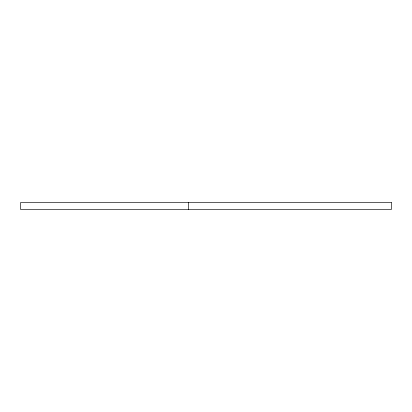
<?xml version="1.0" encoding="UTF-8"?>
<svg xmlns="http://www.w3.org/2000/svg" width="412" height="412" viewBox="0 0 412 412"><rect width="100%" height="100%" fill="white"/><g stroke="black" fill="none" stroke-linecap="round" stroke-linejoin="round"><path stroke-width="0.62" d="M188.5 202.529L188.5 209.471M391.4 202.529L20.6 202.529L20.6 209.471L391.4 209.471L391.4 202.529"/></g></svg>
